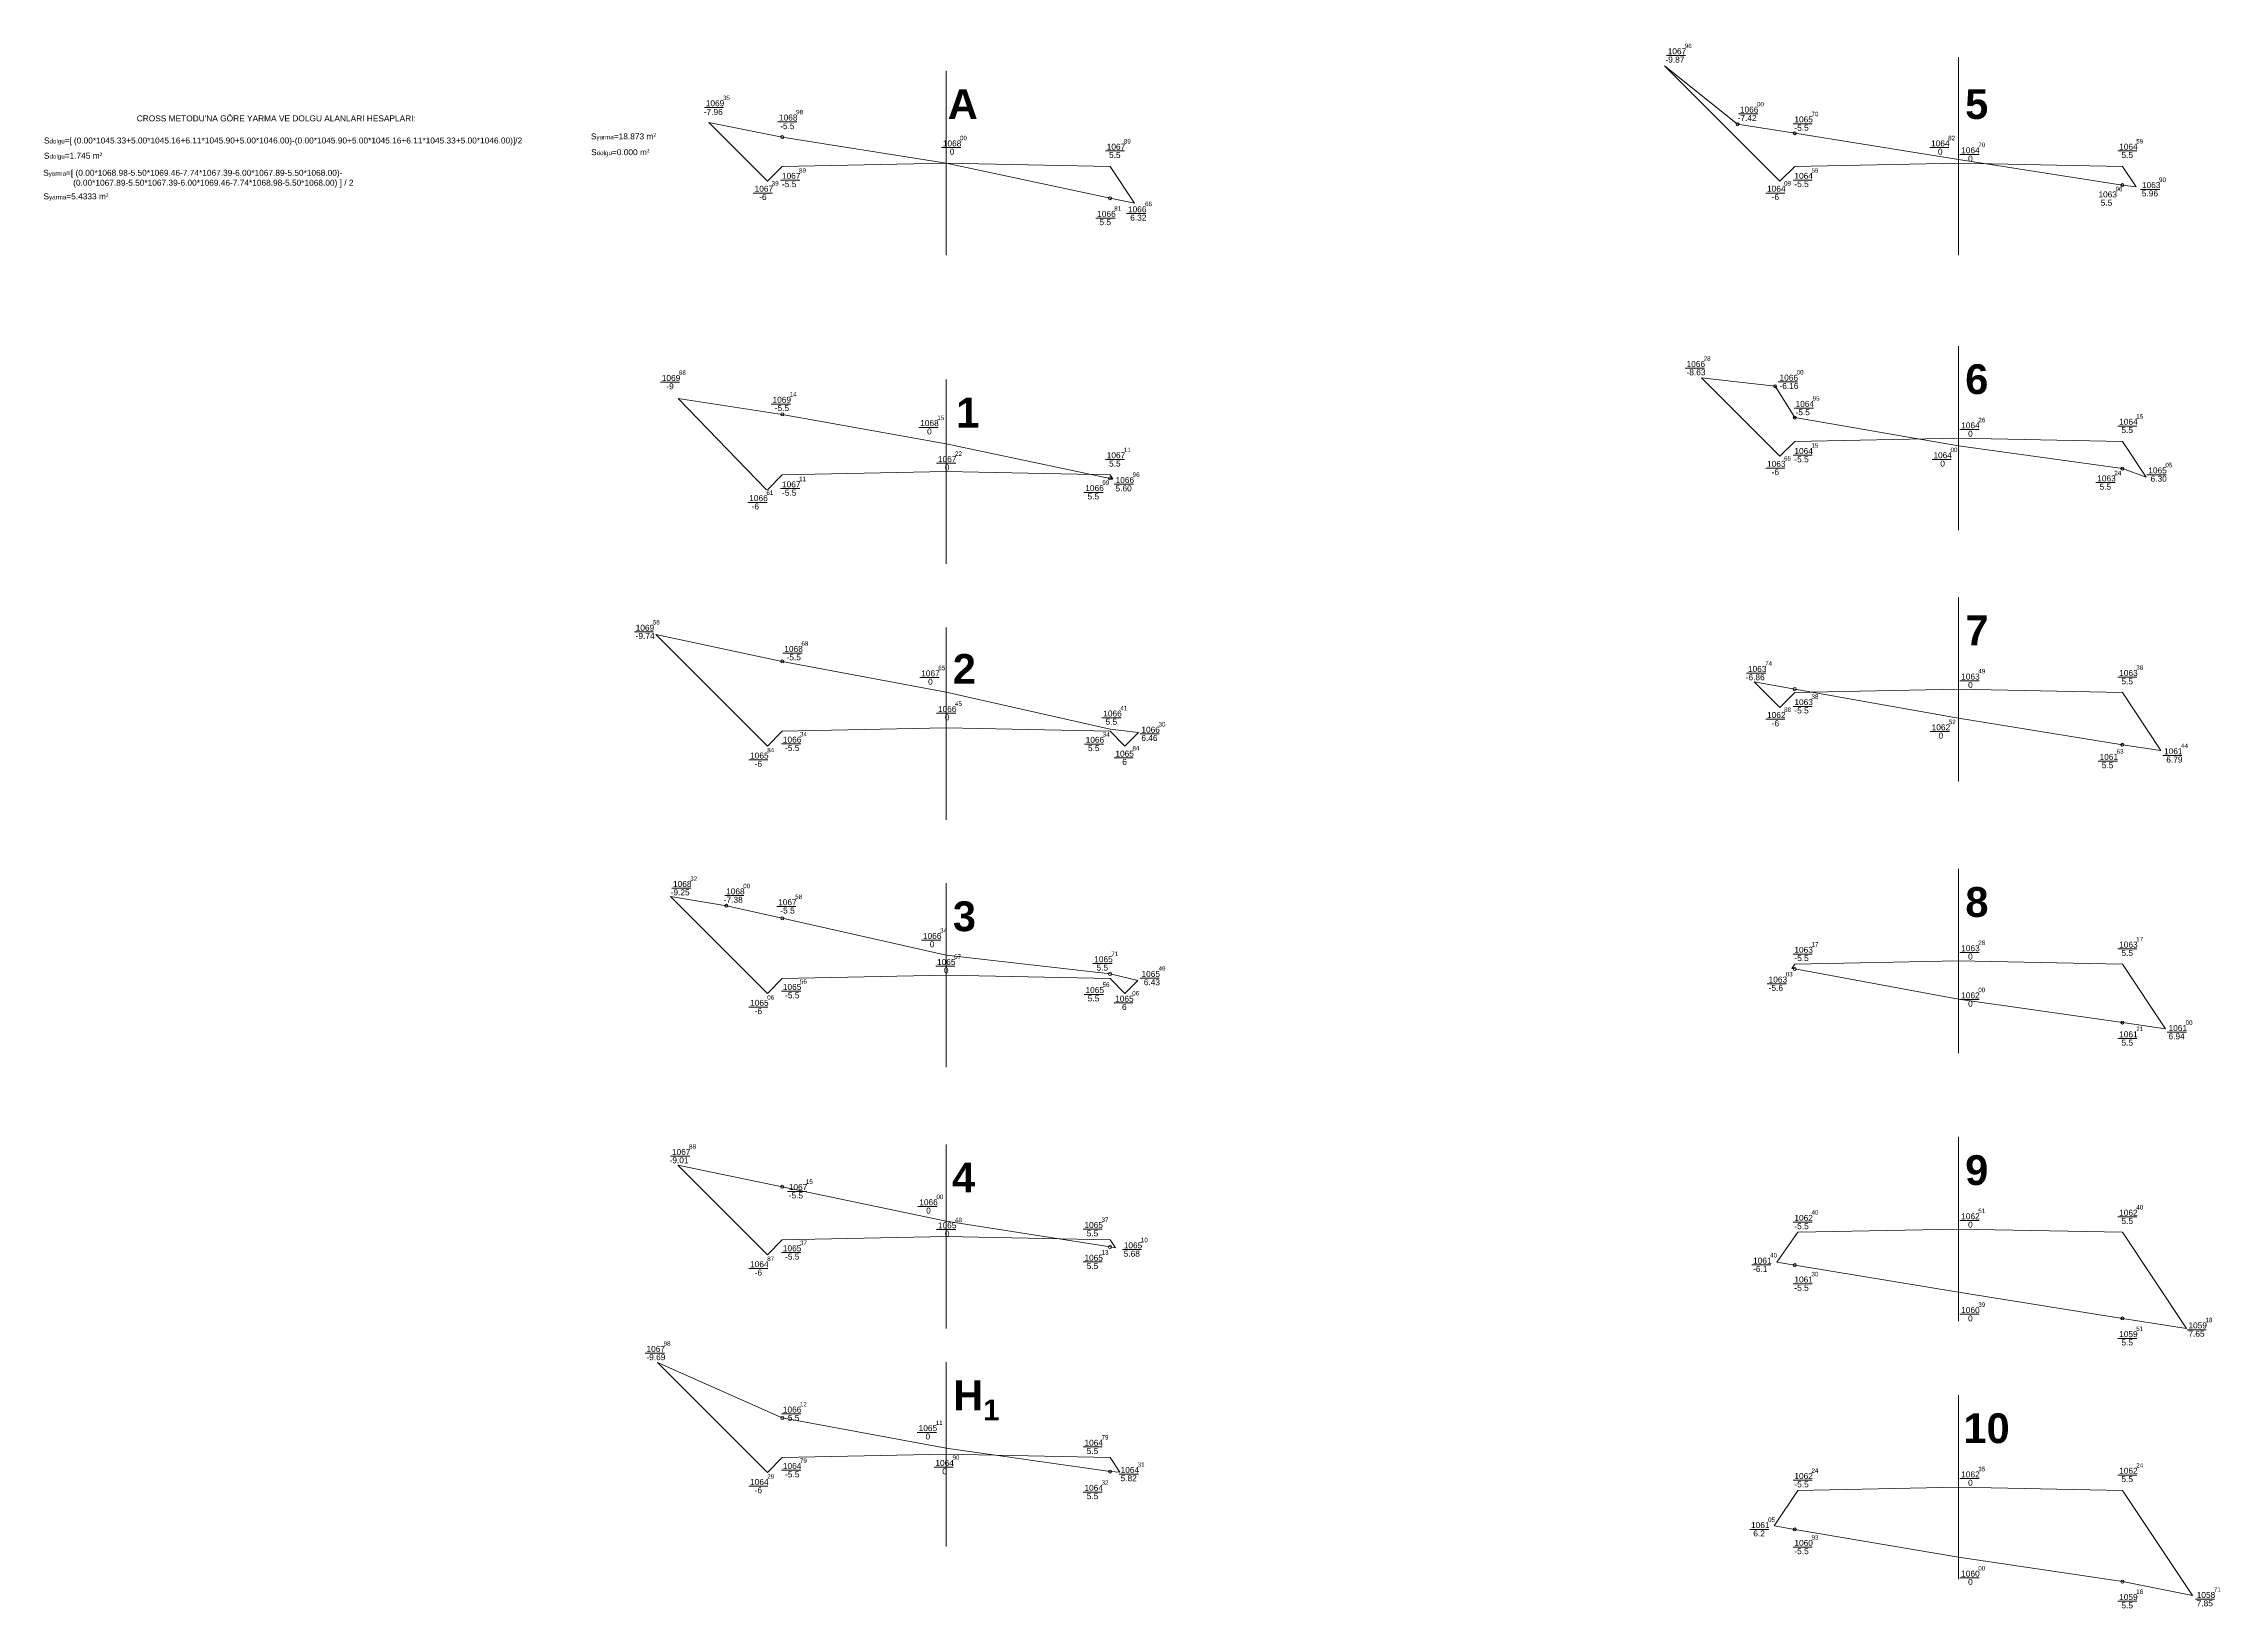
# Model space of a CAD drawing. Header units: millimetres. Extents: x 19067981 to 38137102, y 2652003 to 2652615.
# Drawn here: x 19068774.9 to 19068848, y 2652257.1 to 2652309.6 of the extents above; entities that cross this region are included whole.
import ezdxf

# ---------------------------------------------------------------- set-up
doc = ezdxf.new("R2010")
doc.units = ezdxf.units.MM
doc.layers.add('D.K Kesit No', color=93, linetype='Continuous', lineweight=9)
doc.layers.add('en kesitler', color=7, linetype='Continuous')
doc.styles.get("Standard").update_dxf_attribs({"font": 'arial.ttf'})

msp = doc.modelspace()

# ---------------------------------------------------------------- linework, layer by layer
at = {"lineweight": 0, "ltscale": 2}
for p, q in [((19068829.37, 2652309.237), (19068830.015, 2652309.237)), ((19068797.083, 2652307.491), (19068797.727, 2652307.491)), ((19068831.793, 2652307.28), (19068832.438, 2652307.28)), ((19068799.541, 2652307.013), (19068800.185, 2652307.013)), ((19068833.623, 2652306.948), (19068834.267, 2652306.948)), ((19068805.041, 2652306.143), (19068805.685, 2652306.143)), ((19068810.541, 2652306.033), (19068811.185, 2652306.033)), ((19068838.21, 2652306.143), (19068838.854, 2652306.143)), ((19068839.221, 2652305.912), (19068839.866, 2652305.912)), ((19068844.523, 2652306.033), (19068845.167, 2652306.033)), ((19068799.64, 2652305.054), (19068800.285, 2652305.054)), ((19068833.623, 2652305.054), (19068834.267, 2652305.054)), ((19068798.722, 2652304.621), (19068799.367, 2652304.621)), ((19068832.705, 2652304.621), (19068833.349, 2652304.621)), ((19068845.286, 2652304.744), (19068845.931, 2652304.744)), ((19068810.22, 2652303.778), (19068810.864, 2652303.778)), ((19068811.254, 2652303.93), (19068811.898, 2652303.93)), ((19068795.606, 2652298.269), (19068796.25, 2652298.269)), ((19068830.003, 2652298.74), (19068830.648, 2652298.74)), ((19068833.123, 2652298.28), (19068833.768, 2652298.28)), ((19068799.322, 2652297.538), (19068799.966, 2652297.538)), ((19068833.662, 2652297.4), (19068834.307, 2652297.4)), ((19068804.279, 2652296.754), (19068804.924, 2652296.754)), ((19068839.221, 2652296.679), (19068839.866, 2652296.679)), ((19068844.523, 2652296.8), (19068845.167, 2652296.8)), ((19068804.874, 2652295.547), (19068805.519, 2652295.547)), ((19068810.541, 2652295.677), (19068811.185, 2652295.677)), ((19068832.705, 2652295.388), (19068833.349, 2652295.388)), ((19068833.623, 2652295.821), (19068834.267, 2652295.821)), ((19068838.289, 2652295.677), (19068838.933, 2652295.677)), ((19068799.64, 2652294.698), (19068800.285, 2652294.698)), ((19068810.837, 2652294.843), (19068811.482, 2652294.843)), ((19068843.788, 2652294.898), (19068844.433, 2652294.898)), ((19068845.502, 2652295.166), (19068846.146, 2652295.166)), ((19068798.542, 2652294.237), (19068799.187, 2652294.237)), ((19068809.821, 2652294.573), (19068810.465, 2652294.573)), ((19068794.73, 2652289.888), (19068795.375, 2652289.888)), ((19068799.718, 2652289.175), (19068800.363, 2652289.175)), ((19068804.313, 2652288.355), (19068804.957, 2652288.355)), ((19068832.064, 2652288.502), (19068832.709, 2652288.502)), ((19068839.221, 2652288.247), (19068839.866, 2652288.247)), ((19068844.523, 2652288.368), (19068845.167, 2652288.368)), ((19068833.623, 2652287.389), (19068834.267, 2652287.389)), ((19068804.874, 2652287.156), (19068805.519, 2652287.156)), ((19068810.426, 2652287.007), (19068811.071, 2652287.007)), ((19068832.705, 2652286.956), (19068833.349, 2652286.956)), ((19068799.669, 2652286.131), (19068800.313, 2652286.131)), ((19068809.834, 2652286.124), (19068810.479, 2652286.124)), ((19068811.704, 2652286.464), (19068812.349, 2652286.464)), ((19068838.23, 2652286.544), (19068838.875, 2652286.544)), ((19068798.57, 2652285.597), (19068799.214, 2652285.597)), ((19068810.83, 2652285.661), (19068811.475, 2652285.661)), ((19068843.865, 2652285.552), (19068844.51, 2652285.552)), ((19068846.03, 2652285.742), (19068846.674, 2652285.742)), ((19068795.983, 2652281.285), (19068796.628, 2652281.285)), ((19068797.766, 2652281.036), (19068798.41, 2652281.036)), ((19068799.511, 2652280.673), (19068800.155, 2652280.673)), ((19068804.371, 2652279.54), (19068805.015, 2652279.54)), ((19068804.844, 2652278.664), (19068805.488, 2652278.664)), ((19068810.122, 2652278.758), (19068810.766, 2652278.758)), ((19068833.623, 2652279.076), (19068834.267, 2652279.076)), ((19068839.221, 2652279.13), (19068839.866, 2652279.13)), ((19068844.523, 2652279.251), (19068845.167, 2652279.251)), ((19068799.669, 2652277.83), (19068800.313, 2652277.83)), ((19068811.707, 2652278.266), (19068812.351, 2652278.266)), ((19068832.757, 2652278.077), (19068833.401, 2652278.077)), ((19068798.57, 2652277.296), (19068799.214, 2652277.296)), ((19068809.828, 2652277.723), (19068810.473, 2652277.723)), ((19068810.822, 2652277.435), (19068811.467, 2652277.435)), ((19068839.221, 2652277.546), (19068839.866, 2652277.546)), ((19068846.181, 2652276.45), (19068846.825, 2652276.45)), ((19068844.523, 2652276.239), (19068845.167, 2652276.239)), ((19068795.947, 2652272.292), (19068796.591, 2652272.292)), ((19068799.869, 2652271.11), (19068800.513, 2652271.11)), ((19068804.249, 2652270.601), (19068804.894, 2652270.601)), ((19068804.874, 2652269.826), (19068805.519, 2652269.826)), ((19068809.792, 2652269.837), (19068810.437, 2652269.837)), ((19068833.623, 2652270.077), (19068834.267, 2652270.077)), ((19068839.221, 2652270.131), (19068839.866, 2652270.131)), ((19068844.523, 2652270.252), (19068845.167, 2652270.252)), ((19068799.669, 2652269.056), (19068800.313, 2652269.056)), ((19068811.112, 2652269.154), (19068811.757, 2652269.154)), ((19068798.57, 2652268.523), (19068799.214, 2652268.523)), ((19068809.792, 2652268.739), (19068810.437, 2652268.739)), ((19068832.235, 2652268.641), (19068832.88, 2652268.641)), ((19068833.623, 2652268.009), (19068834.267, 2652268.009)), ((19068839.221, 2652266.982), (19068839.866, 2652266.982)), ((19068844.523, 2652266.175), (19068845.167, 2652266.175)), ((19068846.849, 2652266.467), (19068847.493, 2652266.467)), ((19068795.092, 2652265.679), (19068795.737, 2652265.679)), ((19068799.669, 2652263.643), (19068800.313, 2652263.643)), ((19068804.228, 2652263.019), (19068804.873, 2652263.019)), ((19068809.792, 2652262.529), (19068810.437, 2652262.529)), ((19068799.669, 2652261.748), (19068800.313, 2652261.748)), ((19068804.789, 2652261.851), (19068805.433, 2652261.851)), ((19068798.57, 2652261.214), (19068799.214, 2652261.214)), ((19068809.792, 2652261.015), (19068810.437, 2652261.015)), ((19068811.007, 2652261.618), (19068811.652, 2652261.618)), ((19068833.623, 2652261.413), (19068834.267, 2652261.413)), ((19068839.221, 2652261.466), (19068839.866, 2652261.466)), ((19068844.523, 2652261.587), (19068845.167, 2652261.587)), ((19068832.168, 2652259.765), (19068832.813, 2652259.765)), ((19068833.623, 2652259.168), (19068834.267, 2652259.168)), ((19068839.221, 2652258.136), (19068839.866, 2652258.136)), ((19068844.523, 2652257.349), (19068845.167, 2652257.349)), ((19068847.127, 2652257.421), (19068847.772, 2652257.421))]:
    msp.add_line(p, q, dxfattribs=at)
at = {"layer": 'D.K Kesit No', "lineweight": 0, "ltscale": 0.2}
for p, q in [((19068805.197, 2652308.717), (19068805.197, 2652302.535)), ((19068839.179, 2652309.183), (19068839.179, 2652302.535)), ((19068805.197, 2652305.626), (19068799.697, 2652305.516)), ((19068810.697, 2652305.516), (19068805.197, 2652305.626)), ((19068839.179, 2652305.626), (19068833.679, 2652305.516)), ((19068844.679, 2652305.516), (19068839.179, 2652305.626)), ((19068839.179, 2652299.484), (19068839.179, 2652293.302)), ((19068805.197, 2652298.361), (19068805.197, 2652292.179)), ((19068839.179, 2652296.393), (19068833.679, 2652296.283)), ((19068844.679, 2652296.283), (19068839.179, 2652296.393)), ((19068805.197, 2652295.27), (19068799.697, 2652295.16)), ((19068810.697, 2652295.16), (19068805.197, 2652295.27)), ((19068839.179, 2652291.052), (19068839.179, 2652284.87)), ((19068805.197, 2652290.037), (19068805.197, 2652283.576)), ((19068839.179, 2652287.961), (19068833.679, 2652287.851)), ((19068844.679, 2652287.851), (19068839.179, 2652287.961)), ((19068805.197, 2652286.667), (19068799.697, 2652286.557)), ((19068810.697, 2652286.557), (19068805.197, 2652286.667)), ((19068839.179, 2652281.935), (19068839.179, 2652275.752)), ((19068805.197, 2652281.458), (19068805.197, 2652275.275)), ((19068839.179, 2652278.844), (19068833.679, 2652278.734)), ((19068844.679, 2652278.734), (19068839.179, 2652278.844)), ((19068805.197, 2652278.366), (19068799.697, 2652278.256)), ((19068810.697, 2652278.256), (19068805.197, 2652278.366)), ((19068839.179, 2652272.936), (19068839.179, 2652266.753)), ((19068805.197, 2652272.684), (19068805.197, 2652266.502)), ((19068839.179, 2652269.845), (19068833.778, 2652269.737)), ((19068844.679, 2652269.735), (19068839.179, 2652269.845)), ((19068805.197, 2652269.593), (19068799.697, 2652269.483)), ((19068810.697, 2652269.483), (19068805.197, 2652269.593)), ((19068805.197, 2652265.376), (19068805.197, 2652259.193)), ((19068839.179, 2652264.271), (19068839.179, 2652258.089)), ((19068805.197, 2652262.284), (19068799.697, 2652262.174)), ((19068810.697, 2652262.174), (19068805.197, 2652262.284)), ((19068839.179, 2652261.18), (19068833.778, 2652261.072)), ((19068844.679, 2652261.07), (19068839.179, 2652261.18))]:
    msp.add_line(p, q, dxfattribs=at)
at = {"layer": 'D.K Kesit No', "color": 1, "lineweight": 0, "ltscale": 0.2}
for p, q in [((19068829.309, 2652308.886), (19068831.759, 2652306.926)), ((19068829.309, 2652308.886), (19068833.179, 2652305.016)), ((19068797.231, 2652306.982), (19068799.197, 2652305.016)), ((19068797.231, 2652306.982), (19068799.697, 2652306.496)), ((19068799.697, 2652306.496), (19068805.197, 2652305.626)), ((19068831.759, 2652306.926), (19068833.679, 2652306.626)), ((19068833.679, 2652306.626), (19068839.179, 2652305.746)), ((19068810.697, 2652304.444), (19068805.197, 2652305.626)), ((19068844.679, 2652304.886), (19068839.179, 2652305.746)), ((19068799.197, 2652305.016), (19068799.697, 2652305.516)), ((19068811.518, 2652304.284), (19068810.697, 2652305.516)), ((19068833.179, 2652305.016), (19068833.679, 2652305.516)), ((19068845.138, 2652304.828), (19068844.679, 2652305.516)), ((19068845.138, 2652304.828), (19068844.679, 2652304.886)), ((19068811.518, 2652304.284), (19068810.697, 2652304.444)), ((19068830.547, 2652298.415), (19068833.019, 2652298.133)), ((19068830.547, 2652298.415), (19068833.179, 2652295.783)), ((19068796.205, 2652297.725), (19068799.161, 2652294.66)), ((19068796.205, 2652297.725), (19068799.697, 2652297.19)), ((19068833.019, 2652298.133), (19068833.679, 2652297.083)), ((19068799.697, 2652297.19), (19068805.197, 2652296.2)), ((19068833.679, 2652297.083), (19068839.179, 2652296.133)), ((19068810.697, 2652295.04), (19068805.197, 2652296.2)), ((19068833.179, 2652295.783), (19068833.679, 2652296.283)), ((19068844.679, 2652295.373), (19068839.179, 2652296.133)), ((19068845.475, 2652295.088), (19068844.679, 2652296.283)), ((19068845.475, 2652295.088), (19068844.679, 2652295.373)), ((19068799.197, 2652294.66), (19068799.697, 2652295.16)), ((19068810.794, 2652295.013), (19068810.697, 2652295.16)), ((19068810.794, 2652295.013), (19068810.697, 2652295.04)), ((19068795.453, 2652289.801), (19068799.697, 2652288.897)), ((19068795.453, 2652289.801), (19068799.197, 2652286.057)), ((19068799.697, 2652288.897), (19068805.197, 2652287.867)), ((19068832.318, 2652288.212), (19068833.679, 2652287.971)), ((19068832.318, 2652288.212), (19068833.179, 2652287.351)), ((19068810.697, 2652286.627), (19068805.197, 2652287.867)), ((19068833.179, 2652287.351), (19068833.679, 2652287.851)), ((19068833.679, 2652287.971), (19068839.179, 2652286.991)), ((19068845.972, 2652285.911), (19068844.679, 2652287.851)), ((19068811.652, 2652286.512), (19068810.697, 2652286.627)), ((19068844.679, 2652286.101), (19068839.179, 2652286.991)), ((19068799.197, 2652286.057), (19068799.697, 2652286.557)), ((19068811.197, 2652286.057), (19068810.697, 2652286.557)), ((19068811.652, 2652286.512), (19068811.197, 2652286.057)), ((19068845.972, 2652285.911), (19068844.679, 2652286.101)), ((19068795.941, 2652281.012), (19068799.197, 2652277.756)), ((19068795.941, 2652281.012), (19068797.822, 2652280.696)), ((19068797.822, 2652280.696), (19068799.697, 2652280.276)), ((19068799.697, 2652280.276), (19068805.197, 2652279.036)), ((19068810.697, 2652278.406), (19068805.197, 2652279.036)), ((19068833.584, 2652278.591), (19068833.679, 2652278.734)), ((19068833.584, 2652278.591), (19068833.679, 2652278.574)), ((19068833.679, 2652278.574), (19068839.179, 2652277.564)), ((19068846.123, 2652276.567), (19068844.679, 2652278.734)), ((19068799.197, 2652277.756), (19068799.697, 2652278.256)), ((19068811.625, 2652278.184), (19068810.697, 2652278.406)), ((19068811.197, 2652277.756), (19068810.697, 2652278.256)), ((19068811.625, 2652278.184), (19068811.197, 2652277.756)), ((19068844.679, 2652276.774), (19068839.179, 2652277.564)), ((19068846.123, 2652276.567), (19068844.679, 2652276.774)), ((19068796.185, 2652271.994), (19068799.697, 2652271.263)), ((19068796.185, 2652271.994), (19068799.197, 2652268.983)), ((19068799.697, 2652271.263), (19068805.197, 2652270.113)), ((19068810.697, 2652269.243), (19068805.197, 2652270.113)), ((19068799.197, 2652268.983), (19068799.697, 2652269.483)), ((19068810.876, 2652269.214), (19068810.697, 2652269.483)), ((19068810.876, 2652269.214), (19068810.697, 2652269.243)), ((19068833.079, 2652268.738), (19068833.778, 2652269.737)), ((19068846.829, 2652266.509), (19068844.679, 2652269.735)), ((19068833.079, 2652268.738), (19068833.679, 2652268.635)), ((19068833.679, 2652268.635), (19068839.179, 2652267.725)), ((19068844.679, 2652266.845), (19068839.179, 2652267.725)), ((19068846.829, 2652266.509), (19068844.679, 2652266.845)), ((19068799.697, 2652263.504), (19068795.509, 2652265.362)), ((19068795.509, 2652265.362), (19068799.197, 2652261.674)), ((19068799.697, 2652263.504), (19068805.197, 2652262.494)), ((19068810.697, 2652261.704), (19068805.197, 2652262.494)), ((19068799.197, 2652261.674), (19068799.697, 2652262.174)), ((19068811.02, 2652261.689), (19068810.697, 2652262.174)), ((19068811.02, 2652261.689), (19068810.697, 2652261.704)), ((19068832.984, 2652259.881), (19068833.778, 2652261.072)), ((19068847.032, 2652257.541), (19068844.679, 2652261.07)), ((19068832.984, 2652259.881), (19068833.679, 2652259.76)), ((19068833.679, 2652259.76), (19068839.179, 2652258.83)), ((19068844.679, 2652258.01), (19068839.179, 2652258.83)), ((19068847.032, 2652257.541), (19068844.679, 2652258.01))]:
    msp.add_line(p, q, dxfattribs=at)
for centre in [(19068799.697, 2652306.496), (19068831.759, 2652306.926), (19068833.679, 2652306.626), (19068844.679, 2652304.886), (19068810.697, 2652304.444), (19068833.019, 2652298.133), (19068799.697, 2652297.19), (19068833.679, 2652297.083), (19068844.679, 2652295.373), (19068810.697, 2652295.04), (19068799.697, 2652288.897), (19068833.679, 2652287.971), (19068844.679, 2652286.101), (19068797.822, 2652280.696), (19068799.697, 2652280.276), (19068833.679, 2652278.574), (19068810.697, 2652278.406), (19068844.679, 2652276.774), (19068799.697, 2652271.263), (19068810.697, 2652269.243), (19068833.679, 2652268.635), (19068844.679, 2652266.845), (19068799.697, 2652263.504), (19068810.697, 2652261.704), (19068833.679, 2652259.76), (19068844.679, 2652258.01)]:
    msp.add_circle(centre, 0.05, dxfattribs=at)

# ---------------------------------------------------------------- texts
at = {"color": 1, "lineweight": 0}
for s, insert, char_height, width, attachment_point in [('{\\C5;1067}', (19068829.415, 2652309.479), 0.2, 0.87201, 1), ('{\\C5;96}', (19068829.989, 2652309.636), 0.15, 4.707345624410664e-14, 1), ('{\\C5;   -9.87}', (19068829.106, 2652308.997), 0.2, 0.96851, 7), ('{\\C5;35}', (19068797.701, 2652307.89), 0.15, 4.707345624410664e-14, 1), ('{\\C5;    -7.96}', (19068796.75, 2652307.24), 0.2, 0.96851, 7), ('{\\C5;1069}', (19068797.127, 2652307.733), 0.2, 0.87201, 1), ('{\\C5;1068}', (19068799.585, 2652307.255), 0.2, 0.87201, 1), ('{\\C5;98}', (19068800.159, 2652307.412), 0.15, 4.707345624410664e-14, 1), ('{\\C5;   -7.42}', (19068831.529, 2652307.04), 0.2, 0.96851, 7), ('{\\C5;1066}', (19068831.838, 2652307.522), 0.2, 0.87201, 1), ('{\\C5;00}', (19068832.412, 2652307.679), 0.15, 4.707345624410664e-14, 1), ('{\\C5;1065}', (19068833.667, 2652307.19), 0.2, 0.87201, 1), ('{\\C5;70}', (19068834.241, 2652307.347), 0.15, 4.707345624410664e-14, 1), ('{\\C5;    -5.5}', (19068799.314, 2652306.762), 0.2, 0.96851, 7), ('{\\C5;1068}', (19068805.085, 2652306.385), 0.2, 0.87201, 1), ('{\\C5;00}', (19068805.659, 2652306.542), 0.15, 4.707345624410664e-14, 1), ('{\\C5;89}', (19068811.159, 2652306.432), 0.15, 4.707345624410664e-14, 1), ('{\\C5;    -5.5}', (19068833.358, 2652306.709), 0.2, 0.96851, 7), ('{\\C5;1064}', (19068838.255, 2652306.385), 0.2, 0.87201, 1), ('{\\C5;82}', (19068838.829, 2652306.542), 0.15, 4.707345624410664e-14, 1), ('{\\C5;70}', (19068839.84, 2652306.311), 0.15, 4.707345624410664e-14, 1), ('{\\C5;59}', (19068845.142, 2652306.432), 0.15, 4.707345624410664e-14, 1), ('{\\C5;    0}', (19068805.007, 2652305.904), 0.2, 0.96851, 7), ('{\\C5;1067}', (19068810.585, 2652306.275), 0.2, 0.87201, 1), ('{\\C5;  5.5}', (19068810.507, 2652305.794), 0.2, 0.96851, 7), ('{\\C5;    0}', (19068838.176, 2652305.904), 0.2, 0.96851, 7), ('{\\C5;1064}', (19068839.266, 2652306.154), 0.2, 0.87201, 1), ('{\\C5;    0}', (19068839.187, 2652305.672), 0.2, 0.96851, 7), ('{\\C5;1064}', (19068844.568, 2652306.275), 0.2, 0.87201, 1), ('{\\C5;  5.5}', (19068844.489, 2652305.794), 0.2, 0.96851, 7), ('{\\C5;1067}', (19068798.767, 2652304.863), 0.2, 0.87201, 1), ('{\\C5;39}', (19068799.341, 2652305.02), 0.15, 4.707345624410664e-14, 1), ('{\\C5;    -5.5}', (19068799.376, 2652304.815), 0.2, 0.96851, 7), ('{\\C5;1067}', (19068799.685, 2652305.297), 0.2, 0.87201, 1), ('{\\C5;89}', (19068800.259, 2652305.453), 0.15, 4.707345624410664e-14, 1), ('{\\C5;1064}', (19068832.75, 2652304.863), 0.2, 0.87201, 1), ('{\\C5;09}', (19068833.323, 2652305.02), 0.15, 4.707345624410664e-14, 1), ('{\\C5;    -5.5}', (19068833.358, 2652304.815), 0.2, 0.96851, 7), ('{\\C5;1064}', (19068833.667, 2652305.297), 0.2, 0.87201, 1), ('{\\C5;59}', (19068834.241, 2652305.453), 0.15, 4.707345624410664e-14, 1), ('{\\C5;1063}', (19068845.331, 2652304.986), 0.2, 0.87201, 1), ('{\\C5;90}', (19068845.905, 2652305.142), 0.15, 4.707345624410664e-14, 1), ('{\\C5;   -6}', (19068798.688, 2652304.382), 0.2, 0.96851, 7), ('{\\C5;81}', (19068810.838, 2652304.177), 0.15, 4.707345624410664e-14, 1), ('{\\C5;1066}', (19068811.299, 2652304.172), 0.2, 0.87201, 1), ('{\\C5;66}', (19068811.872, 2652304.329), 0.15, 4.707345624410664e-14, 1), ('{\\C5;   -6}', (19068832.671, 2652304.382), 0.2, 0.96851, 7), ('{\\C5;1063}', (19068843.872, 2652304.673), 0.2, 0.87201, 1), ('{\\C5;  5.5}', (19068843.793, 2652304.192), 0.2, 0.96851, 7), ('{\\C5;96}', (19068844.446, 2652304.83), 0.15, 4.707345624410664e-14, 1), ('{\\C5; 5.96}', (19068845.252, 2652304.504), 0.2, 0.96851, 7), ('{\\C5;1066}', (19068810.265, 2652304.021), 0.2, 0.87201, 1), ('{\\C5;  5.5}', (19068810.186, 2652303.539), 0.2, 0.96851, 7), ('{\\C5;  6.32}', (19068811.22, 2652303.69), 0.2, 0.96851, 7), ('{\\C5;28}', (19068830.622, 2652299.139), 0.15, 4.707345624410664e-14, 1), ('{\\C5;1069}', (19068795.65, 2652298.511), 0.2, 0.87201, 1), ('{\\C5;68}', (19068796.224, 2652298.668), 0.15, 4.707345624410664e-14, 1), ('{\\C5; -8.63}', (19068829.969, 2652298.501), 0.2, 0.96851, 7), ('{\\C5;1066}', (19068830.048, 2652298.982), 0.2, 0.87453, 1), ('{\\C5;1066}', (19068833.168, 2652298.522), 0.2, 0.87201, 1), ('{\\C5;00}', (19068833.742, 2652298.678), 0.15, 4.707345624410664e-14, 1), ('{\\C5;   -9}', (19068795.571, 2652298.03), 0.2, 0.96851, 7), ('{\\C5;1069}', (19068799.367, 2652297.78), 0.2, 0.87201, 1), ('{\\C5;14}', (19068799.941, 2652297.937), 0.15, 4.707345624410664e-14, 1), ('{\\C5; -6.16}', (19068833.089, 2652298.04), 0.2, 0.96851, 7), ('{\\C5;1064}', (19068833.707, 2652297.643), 0.2, 0.87201, 1), ('{\\C5;95}', (19068834.281, 2652297.799), 0.15, 4.707345624410664e-14, 1), ('{\\C5;  -5.5}', (19068799.288, 2652297.298), 0.2, 0.96851, 7), ('{\\C5;1068}', (19068804.324, 2652296.996), 0.2, 0.87201, 1), ('{\\C5;15}', (19068804.898, 2652297.152), 0.15, 4.707345624410664e-14, 1), ('{\\C5; -5.5}', (19068833.628, 2652297.161), 0.2, 0.96851, 7), ('{\\C5;1064}', (19068839.266, 2652296.921), 0.2, 0.87201, 1), ('{\\C5;26}', (19068839.84, 2652297.077), 0.15, 4.707345624410664e-14, 1), ('{\\C5;1064}', (19068844.568, 2652297.042), 0.2, 0.87201, 1), ('{\\C5;15}', (19068845.142, 2652297.199), 0.15, 4.707345624410664e-14, 1), ('{\\C5;    0}', (19068804.245, 2652296.514), 0.2, 0.96851, 7), ('{\\C5;11}', (19068811.159, 2652296.076), 0.15, 4.707345624410664e-14, 1), ('{\\C5;15}', (19068834.241, 2652296.22), 0.15, 4.707345624410664e-14, 1), ('{\\C5;00}', (19068838.908, 2652296.075), 0.15, 4.707345624410664e-14, 1), ('{\\C5;    0}', (19068839.187, 2652296.439), 0.2, 0.96851, 7), ('{\\C5;  5.5}', (19068844.489, 2652296.56), 0.2, 0.96851, 7), ('{\\C5;1067}', (19068804.919, 2652295.789), 0.2, 0.87201, 1), ('{\\C5;    0}', (19068804.84, 2652295.307), 0.2, 0.96851, 7), ('{\\C5;22}', (19068805.493, 2652295.946), 0.15, 4.707345624410664e-14, 1), ('{\\C5;1067}', (19068810.585, 2652295.919), 0.2, 0.87201, 1), ('{\\C5;  5.5}', (19068810.507, 2652295.437), 0.2, 0.96851, 7), ('{\\C5;1063}', (19068832.75, 2652295.63), 0.2, 0.87201, 1), ('{\\C5;   -6}', (19068832.671, 2652295.148), 0.2, 0.96851, 7), ('{\\C5;65}', (19068833.323, 2652295.787), 0.15, 4.707345624410664e-14, 1), ('{\\C5;    -5.5}', (19068833.358, 2652295.581), 0.2, 0.96851, 7), ('{\\C5;1064}', (19068833.667, 2652296.063), 0.2, 0.87201, 1), ('{\\C5;1064}', (19068838.334, 2652295.919), 0.2, 0.87201, 1), ('{\\C5;    0}', (19068838.255, 2652295.437), 0.2, 0.96851, 7), ('{\\C5;1065}', (19068845.546, 2652295.408), 0.2, 0.87201, 1), ('{\\C5;05}', (19068846.12, 2652295.564), 0.15, 4.707345624410664e-14, 1), ('{\\C5;61}', (19068799.161, 2652294.636), 0.15, 4.707345624410664e-14, 1), ('{\\C5;    -5.5}', (19068799.376, 2652294.458), 0.2, 0.96851, 7), ('{\\C5;1067}', (19068799.685, 2652294.94), 0.2, 0.87201, 1), ('{\\C5;11}', (19068800.259, 2652295.097), 0.15, 4.707345624410664e-14, 1), ('{\\C5;1066}', (19068809.866, 2652294.816), 0.2, 0.87201, 1), ('{\\C5;99}', (19068810.439, 2652294.972), 0.15, 4.707345624410664e-14, 1), ('{\\C5; 5.60}', (19068810.803, 2652294.603), 0.2, 0.96851, 7), ('{\\C5;1066}', (19068810.882, 2652295.085), 0.2, 0.87201, 1), ('{\\C5;96}', (19068811.456, 2652295.242), 0.15, 4.707345624410664e-14, 1), ('{\\C5;1063}', (19068843.833, 2652295.14), 0.2, 0.87201, 1), ('{\\C5;  5.5}', (19068843.754, 2652294.658), 0.2, 0.96851, 7), ('{\\C5;24}', (19068844.407, 2652295.297), 0.15, 4.707345624410664e-14, 1), ('{\\C5;  6.30}', (19068845.468, 2652294.926), 0.2, 0.96851, 7), ('{\\C5;1066}', (19068798.587, 2652294.479), 0.2, 0.87201, 1), ('{\\C5;     -6}', (19068798.278, 2652293.997), 0.2, 0.96851, 7), ('{\\C5;  5.5}', (19068809.787, 2652294.334), 0.2, 0.96851, 7), ('{\\C5;58}', (19068795.349, 2652290.287), 0.15, 4.707345624410664e-14, 1), ('{\\C5; -9.74}', (19068794.696, 2652289.649), 0.2, 0.96851, 7), ('{\\C5;1069}', (19068794.775, 2652290.13), 0.2, 0.87201, 1), ('{\\C5;68}', (19068800.337, 2652289.574), 0.15, 4.707345624410664e-14, 1), ('{\\C5;1068}', (19068799.763, 2652289.417), 0.2, 0.87201, 1), ('{\\C5;  -5.5}', (19068799.684, 2652288.935), 0.2, 0.96851, 7), ('{\\C5;74}', (19068832.683, 2652288.901), 0.15, 4.707345624410664e-14, 1), ('{\\C5;38}', (19068845.142, 2652288.767), 0.15, 4.707345624410664e-14, 1), ('{\\C5;1067}', (19068804.358, 2652288.597), 0.2, 0.87201, 1), ('{\\C5;    0}', (19068804.279, 2652288.115), 0.2, 0.96851, 7), ('{\\C5;65}', (19068804.931, 2652288.753), 0.15, 4.707345624410664e-14, 1), ('{\\C5;   -6.86}', (19068831.8, 2652288.262), 0.2, 0.96851, 7), ('{\\C5;1063}', (19068832.109, 2652288.744), 0.2, 0.87201, 1), ('{\\C5;1063}', (19068839.266, 2652288.489), 0.2, 0.87201, 1), ('{\\C5;    0}', (19068839.187, 2652288.007), 0.2, 0.96851, 7), ('{\\C5;49}', (19068839.84, 2652288.645), 0.15, 4.707345624410664e-14, 1), ('{\\C5;1063}', (19068844.568, 2652288.61), 0.2, 0.87201, 1), ('{\\C5;  5.5}', (19068844.489, 2652288.128), 0.2, 0.96851, 7), ('{\\C5;1066}', (19068804.919, 2652287.398), 0.2, 0.87201, 1), ('{\\C5;45}', (19068805.493, 2652287.555), 0.15, 4.707345624410664e-14, 1), ('{\\C5;41}', (19068811.045, 2652287.406), 0.15, 4.707345624410664e-14, 1), ('{\\C5;88}', (19068833.323, 2652287.354), 0.15, 4.707345624410664e-14, 1), ('{\\C5;    -5.5}', (19068833.358, 2652287.149), 0.2, 0.96851, 7), ('{\\C5;1063}', (19068833.667, 2652287.631), 0.2, 0.87201, 1), ('{\\C5;38}', (19068834.241, 2652287.788), 0.15, 4.707345624410664e-14, 1), ('{\\C5;    0}', (19068804.84, 2652286.917), 0.2, 0.96851, 7), ('{\\C5;1066}', (19068810.471, 2652287.25), 0.2, 0.87201, 1), ('{\\C5;  5.5}', (19068810.392, 2652286.768), 0.2, 0.96851, 7), ('{\\C5;1066}', (19068811.749, 2652286.706), 0.2, 0.87201, 1), ('{\\C5;30}', (19068812.323, 2652286.863), 0.15, 4.707345624410664e-14, 1), ('{\\C5;1062}', (19068832.75, 2652287.198), 0.2, 0.87201, 1), ('{\\C5;   -6}', (19068832.671, 2652286.716), 0.2, 0.96851, 7), ('{\\C5;1062}', (19068838.275, 2652286.786), 0.2, 0.87201, 1), ('{\\C5;52}', (19068838.849, 2652286.942), 0.15, 4.707345624410664e-14, 1), ('{\\C5;84}', (19068799.189, 2652285.996), 0.15, 4.707345624410664e-14, 1), ('{\\C5;1066}', (19068799.714, 2652286.373), 0.2, 0.87201, 1), ('{\\C5;  -5.5}', (19068799.635, 2652285.891), 0.2, 0.96851, 7), ('{\\C5;34}', (19068800.288, 2652286.529), 0.15, 4.707345624410664e-14, 1), ('{\\C5;1066}', (19068809.879, 2652286.366), 0.2, 0.87201, 1), ('{\\C5;  5.5}', (19068809.8, 2652285.884), 0.2, 0.96851, 7), ('{\\C5;34}', (19068810.453, 2652286.522), 0.15, 4.707345624410664e-14, 1), ('{\\C5;1065}', (19068810.875, 2652285.903), 0.2, 0.87201, 1), ('{\\C5;84}', (19068811.449, 2652286.06), 0.15, 4.707345624410664e-14, 1), ('{\\C5; 6.46}', (19068811.67, 2652286.224), 0.2, 0.96851, 7), ('{\\C5;    0}', (19068838.196, 2652286.304), 0.2, 0.96851, 7), ('{\\C5;63}', (19068844.484, 2652285.951), 0.15, 4.707345624410664e-14, 1), ('{\\C5;1061}', (19068846.075, 2652285.984), 0.2, 0.87201, 1), ('{\\C5;44}', (19068846.649, 2652286.141), 0.15, 4.707345624410664e-14, 1), ('{\\C5;1065}', (19068798.615, 2652285.839), 0.2, 0.87201, 1), ('{\\C5;   -6}', (19068798.536, 2652285.357), 0.2, 0.96851, 7), ('{\\C5;    6}', (19068810.796, 2652285.422), 0.2, 0.96851, 7), ('{\\C5;1061}', (19068843.91, 2652285.794), 0.2, 0.87201, 1), ('{\\C5;  5.5}', (19068843.831, 2652285.312), 0.2, 0.96851, 7), ('{\\C5;  6.79}', (19068845.996, 2652285.502), 0.2, 0.96851, 7), ('{\\C5;1068}', (19068796.028, 2652281.527), 0.2, 0.87201, 1), ('{\\C5;32}', (19068796.602, 2652281.683), 0.15, 4.707345624410664e-14, 1), ('{\\C5;-9.25}', (19068795.949, 2652281.045), 0.2, 0.96851, 7), ('{\\C5;-7.38}', (19068797.731, 2652280.797), 0.2, 0.96851, 7), ('{\\C5;1068}', (19068797.81, 2652281.279), 0.2, 0.87201, 1), ('{\\C5;00}', (19068798.384, 2652281.435), 0.15, 4.707345624410664e-14, 1), ('{\\C5;1067}', (19068799.556, 2652280.915), 0.2, 0.87201, 1), ('{\\C5;58}', (19068800.129, 2652281.072), 0.15, 4.707345624410664e-14, 1), ('{\\C5;  -5.5}', (19068799.477, 2652280.434), 0.2, 0.96851, 7), ('{\\C5;1066}', (19068804.416, 2652279.782), 0.2, 0.87201, 1), ('{\\C5;    0}', (19068804.337, 2652279.301), 0.2, 0.96851, 7), ('{\\C5;34}', (19068804.989, 2652279.939), 0.15, 4.707345624410664e-14, 1), ('{\\C5;1063}', (19068833.667, 2652279.318), 0.2, 0.87201, 1), ('{\\C5;17}', (19068834.241, 2652279.475), 0.15, 4.707345624410664e-14, 1), ('{\\C5;1063}', (19068839.266, 2652279.372), 0.2, 0.87201, 1), ('{\\C5;28}', (19068839.84, 2652279.528), 0.15, 4.707345624410664e-14, 1), ('{\\C5;1063}', (19068844.568, 2652279.493), 0.2, 0.87201, 1), ('{\\C5;17}', (19068845.142, 2652279.649), 0.15, 4.707345624410664e-14, 1), ('{\\C5;1065}', (19068804.889, 2652278.906), 0.2, 0.87201, 1), ('{\\C5;    0}', (19068804.81, 2652278.425), 0.2, 0.96851, 7), ('{\\C5;67}', (19068805.462, 2652279.063), 0.15, 4.707345624410664e-14, 1), ('{\\C5;1065}', (19068810.166, 2652279), 0.2, 0.87201, 1), ('{\\C5;  5.5}', (19068810.087, 2652278.518), 0.2, 0.96851, 7), ('{\\C5;71}', (19068810.74, 2652279.157), 0.15, 4.707345624410664e-14, 1), ('{\\C5;49}', (19068812.325, 2652278.665), 0.15, 4.707345624410664e-14, 1), ('{\\C5;    -5.5}', (19068833.358, 2652278.836), 0.2, 0.96851, 7), ('{\\C5;    0}', (19068839.187, 2652278.89), 0.2, 0.96851, 7), ('{\\C5;  5.5}', (19068844.489, 2652279.011), 0.2, 0.96851, 7), ('{\\C5;1065}', (19068799.714, 2652278.072), 0.2, 0.87201, 1), ('{\\C5;56}', (19068800.288, 2652278.229), 0.15, 4.707345624410664e-14, 1), ('{\\C5;1065}', (19068809.873, 2652277.965), 0.2, 0.87201, 1), ('{\\C5;56}', (19068810.447, 2652278.122), 0.15, 4.707345624410664e-14, 1), ('{\\C5;06}', (19068811.441, 2652277.834), 0.15, 4.707345624410664e-14, 1), ('{\\C5;1065}', (19068811.752, 2652278.508), 0.2, 0.87201, 1), ('{\\C5;  6.43}', (19068811.673, 2652278.026), 0.2, 0.96851, 7), ('{\\C5;    -5.6}', (19068832.493, 2652277.837), 0.2, 0.96851, 7), ('{\\C5;1063}', (19068832.802, 2652278.319), 0.2, 0.87201, 1), ('{\\C5;03}', (19068833.376, 2652278.476), 0.15, 4.707345624410664e-14, 1), ('{\\C5;00}', (19068839.84, 2652277.945), 0.15, 4.707345624410664e-14, 1), ('{\\C5;1065}', (19068798.615, 2652277.538), 0.2, 0.87201, 1), ('{\\C5;   -6}', (19068798.536, 2652277.056), 0.2, 0.96851, 7), ('{\\C5;06}', (19068799.189, 2652277.695), 0.15, 4.707345624410664e-14, 1), ('{\\C5;  -5.5}', (19068799.635, 2652277.59), 0.2, 0.96851, 7), ('{\\C5;  5.5}', (19068809.794, 2652277.483), 0.2, 0.96851, 7), ('{\\C5;1065}', (19068810.867, 2652277.677), 0.2, 0.87201, 1), ('{\\C5;    6}', (19068810.788, 2652277.195), 0.2, 0.96851, 7), ('{\\C5;1062}', (19068839.266, 2652277.788), 0.2, 0.87201, 1), ('{\\C5;    0}', (19068839.187, 2652277.307), 0.2, 0.96851, 7), ('{\\C5;1061}', (19068844.568, 2652276.481), 0.2, 0.87201, 1), ('{\\C5;21}', (19068845.142, 2652276.638), 0.15, 4.707345624410664e-14, 1), ('{\\C5; 6.94}', (19068846.147, 2652276.21), 0.2, 0.96851, 7), ('{\\C5;1061}', (19068846.226, 2652276.692), 0.2, 0.87201, 1), ('{\\C5;00}', (19068846.799, 2652276.848), 0.15, 4.707345624410664e-14, 1), ('{\\C5;  5.5}', (19068844.489, 2652276), 0.2, 0.96851, 7), ('{\\C5;88}', (19068796.566, 2652272.691), 0.15, 4.707345624410664e-14, 1), ('{\\C5;-9.01}', (19068795.913, 2652272.053), 0.2, 0.96851, 7), ('{\\C5;1067}', (19068795.992, 2652272.534), 0.2, 0.87201, 1), ('{\\C5;1067}', (19068799.913, 2652271.352), 0.2, 0.87201, 1), ('{\\C5;15}', (19068800.487, 2652271.509), 0.15, 4.707345624410664e-14, 1), ('{\\C5; -5.5}', (19068799.835, 2652270.87), 0.2, 0.96851, 7), ('{\\C5;1066}', (19068804.294, 2652270.843), 0.2, 0.87201, 1), ('{\\C5;    0}', (19068804.215, 2652270.361), 0.2, 0.96851, 7), ('{\\C5;00}', (19068804.868, 2652270.999), 0.15, 4.707345624410664e-14, 1), ('{\\C5;51}', (19068839.84, 2652270.529), 0.15, 4.707345624410664e-14, 1), ('{\\C5;40}', (19068845.142, 2652270.65), 0.15, 4.707345624410664e-14, 1), ('{\\C5;1065}', (19068804.919, 2652270.068), 0.2, 0.87201, 1), ('{\\C5;    0}', (19068804.84, 2652269.586), 0.2, 0.96851, 7), ('{\\C5;48}', (19068805.493, 2652270.225), 0.15, 4.707345624410664e-14, 1), ('{\\C5;1065}', (19068809.837, 2652270.08), 0.2, 0.87201, 1), ('{\\C5;  5.5}', (19068809.758, 2652269.598), 0.2, 0.96851, 7), ('{\\C5;37}', (19068810.411, 2652270.236), 0.15, 4.707345624410664e-14, 1), ('{\\C5;    -5.5}', (19068833.358, 2652269.837), 0.2, 0.96851, 7), ('{\\C5;1062}', (19068833.667, 2652270.319), 0.2, 0.87201, 1), ('{\\C5;40}', (19068834.241, 2652270.476), 0.15, 4.707345624410664e-14, 1), ('{\\C5;1062}', (19068839.266, 2652270.373), 0.2, 0.87201, 1), ('{\\C5;    0}', (19068839.187, 2652269.891), 0.2, 0.96851, 7), ('{\\C5;1062}', (19068844.568, 2652270.494), 0.2, 0.87201, 1), ('{\\C5;  5.5}', (19068844.489, 2652270.012), 0.2, 0.96851, 7), ('{\\C5;1065}', (19068799.714, 2652269.298), 0.2, 0.87201, 1), ('{\\C5;37}', (19068800.288, 2652269.455), 0.15, 4.707345624410664e-14, 1), ('{\\C5;13}', (19068810.411, 2652269.138), 0.15, 4.707345624410664e-14, 1), ('{\\C5; 5.68}', (19068811.078, 2652268.914), 0.2, 0.96851, 7), ('{\\C5;1065}', (19068811.157, 2652269.396), 0.2, 0.87201, 1), ('{\\C5;10}', (19068811.731, 2652269.552), 0.15, 4.707345624410664e-14, 1), ('{\\C5;40}', (19068832.854, 2652269.04), 0.15, 4.707345624410664e-14, 1), ('{\\C5;1064}', (19068798.615, 2652268.765), 0.2, 0.87201, 1), ('{\\C5;   -6}', (19068798.536, 2652268.283), 0.2, 0.96851, 7), ('{\\C5;87}', (19068799.189, 2652268.921), 0.15, 4.707345624410664e-14, 1), ('{\\C5;  -5.5}', (19068799.635, 2652268.817), 0.2, 0.96851, 7), ('{\\C5;1065}', (19068809.837, 2652268.981), 0.2, 0.87201, 1), ('{\\C5;  5.5}', (19068809.758, 2652268.5), 0.2, 0.96851, 7), ('{\\C5;    -6.1}', (19068831.971, 2652268.402), 0.2, 0.96851, 7), ('{\\C5;1061}', (19068832.28, 2652268.884), 0.2, 0.87201, 1), ('{\\C5;30}', (19068834.241, 2652268.408), 0.15, 4.707345624410664e-14, 1), ('{\\C5;    -5.5}', (19068833.358, 2652267.769), 0.2, 0.96851, 7), ('{\\C5;1061}', (19068833.667, 2652268.251), 0.2, 0.87201, 1), ('{\\C5;1060}', (19068839.266, 2652267.224), 0.2, 0.87201, 1), ('{\\C5;    0}', (19068839.187, 2652266.742), 0.2, 0.96851, 7), ('{\\C5;39}', (19068839.84, 2652267.381), 0.15, 4.707345624410664e-14, 1), ('{\\C5;18}', (19068847.467, 2652266.866), 0.15, 4.707345624410664e-14, 1), ('{\\C5;1059}', (19068844.568, 2652266.417), 0.2, 0.87201, 1), ('{\\C5;  5.5}', (19068844.489, 2652265.935), 0.2, 0.96851, 7), ('{\\C5;51}', (19068845.142, 2652266.573), 0.15, 4.707345624410664e-14, 1), ('{\\C5; 7.65}', (19068846.815, 2652266.227), 0.2, 0.96851, 7), ('{\\C5;1059}', (19068846.894, 2652266.709), 0.2, 0.87201, 1), ('{\\C5; -9.69}', (19068795.058, 2652265.44), 0.2, 0.96851, 7), ('{\\C5;1067}', (19068795.137, 2652265.922), 0.2, 0.87201, 1), ('{\\C5;98}', (19068795.711, 2652266.078), 0.15, 4.707345624410664e-14, 1), ('{\\C5;12}', (19068800.288, 2652264.042), 0.15, 4.707345624410664e-14, 1), ('{\\C5;1066}', (19068799.714, 2652263.886), 0.2, 0.87201, 1), ('{\\C5;  -5.5}', (19068799.635, 2652263.404), 0.2, 0.96851, 7), ('{\\C5;1065}', (19068804.273, 2652263.262), 0.2, 0.87201, 1), ('{\\C5;11}', (19068804.847, 2652263.418), 0.15, 4.707345624410664e-14, 1), ('{\\C5;    0}', (19068804.194, 2652262.78), 0.2, 0.96851, 7), ('{\\C5;1064}', (19068809.837, 2652262.771), 0.2, 0.87201, 1), ('{\\C5;  5.5}', (19068809.758, 2652262.289), 0.2, 0.96851, 7), ('{\\C5;79}', (19068810.411, 2652262.928), 0.15, 4.707345624410664e-14, 1), ('{\\C5;1064}', (19068799.714, 2652261.99), 0.2, 0.87201, 1), ('{\\C5;79}', (19068800.288, 2652262.147), 0.15, 4.707345624410664e-14, 1), ('{\\C5;1064}', (19068804.834, 2652262.093), 0.2, 0.87201, 1), ('{\\C5;    0}', (19068804.755, 2652261.611), 0.2, 0.96851, 7), ('{\\C5;90}', (19068805.408, 2652262.25), 0.15, 4.707345624410664e-14, 1), ('{\\C5;1064}', (19068811.052, 2652261.86), 0.2, 0.87201, 1), ('{\\C5;31}', (19068811.626, 2652262.016), 0.15, 4.707345624410664e-14, 1), ('{\\C5;24}', (19068834.241, 2652261.811), 0.15, 4.707345624410664e-14, 1), ('{\\C5;35}', (19068839.84, 2652261.865), 0.15, 4.707345624410664e-14, 1), ('{\\C5;1062}', (19068844.568, 2652261.83), 0.2, 0.87201, 1), ('{\\C5;24}', (19068845.142, 2652261.986), 0.15, 4.707345624410664e-14, 1), ('{\\C5;1064}', (19068798.615, 2652261.456), 0.2, 0.87201, 1), ('{\\C5;   -6}', (19068798.536, 2652260.975), 0.2, 0.96851, 7), ('{\\C5;29}', (19068799.189, 2652261.613), 0.15, 4.707345624410664e-14, 1), ('{\\C5;  -5.5}', (19068799.635, 2652261.508), 0.2, 0.96851, 7), ('{\\C5;1064}', (19068809.837, 2652261.257), 0.2, 0.87201, 1), ('{\\C5;32}', (19068810.411, 2652261.413), 0.15, 4.707345624410664e-14, 1), ('{\\C5; 5.82}', (19068810.973, 2652261.378), 0.2, 0.96851, 7), ('{\\C5;    -5.5}', (19068833.358, 2652261.173), 0.2, 0.96851, 7), ('{\\C5;1062}', (19068833.667, 2652261.655), 0.2, 0.87201, 1), ('{\\C5;1062}', (19068839.266, 2652261.708), 0.2, 0.87201, 1), ('{\\C5;    0}', (19068839.187, 2652261.226), 0.2, 0.96851, 7), ('{\\C5;  5.5}', (19068844.489, 2652261.348), 0.2, 0.96851, 7), ('{\\C5;  5.5}', (19068809.758, 2652260.775), 0.2, 0.96851, 7), ('{\\C5;1061}', (19068832.212, 2652260.007), 0.2, 0.87201, 1), ('{\\C5;  6.2}', (19068832.133, 2652259.525), 0.2, 0.96851, 7), ('{\\C5;05}', (19068832.786, 2652260.163), 0.15, 4.707345624410664e-14, 1), ('{\\C5;93}', (19068834.241, 2652259.567), 0.15, 4.707345624410664e-14, 1), ('{\\C5;    -5.5}', (19068833.358, 2652258.928), 0.2, 0.96851, 7), ('{\\C5;1060}', (19068833.667, 2652259.41), 0.2, 0.87201, 1), ('{\\C5;1060}', (19068839.266, 2652258.379), 0.2, 0.87201, 1), ('{\\C5;    0}', (19068839.187, 2652257.897), 0.2, 0.96851, 7), ('{\\C5;00}', (19068839.84, 2652258.535), 0.15, 4.707345624410664e-14, 1), ('{\\C5;1059}', (19068844.568, 2652257.591), 0.2, 0.87201, 1), ('{\\C5;18}', (19068845.142, 2652257.747), 0.15, 4.707345624410664e-14, 1), ('{\\C5; 7.85}', (19068847.093, 2652257.181), 0.2, 0.96851, 7), ('{\\C5;1058}', (19068847.172, 2652257.663), 0.2, 0.87201, 1), ('{\\C5;71}', (19068847.746, 2652257.819), 0.15, 4.707345624410664e-14, 1), ('{\\C5;  5.5}', (19068844.489, 2652257.109), 0.2, 0.96851, 7)]:
    msp.add_mtext(s, dxfattribs=dict(at, insert=insert, char_height=char_height, width=width, attachment_point=attachment_point))
at = {"color": 3, "lineweight": 5, "char_height": 0.2, "attachment_point": 7}
for s, insert, width in [("{\\C162;\\c10631697;CROSS METODU'NA GÖRE YARMA VE DOLGU ALANLARI HESAPLARI:}", (19068778.028, 2652307.022), 10.87687), ('{\\C162;\\c10631697;S\\H0.75x;dolgu\\H1.333x;\\C256;=[\\H0.8502x; \\H1.176x;(0.00*1045.33+5.00*1045.16+6.11*1045.90+5.00*1046.00)-(0.00*1045.90+5.00*1045.16+6.11*1045.33+5.00*1046.00)]/2}', (19068774.912, 2652306.223), 22.62435), ('{\\C162;\\c10631697;S\\H0.75x;yarma\\H1.333x;\\C256;=18.873 m\\fTahoma|b0|i0|c162|p34;²}', (19068793.272, 2652306.377), 22.62435), ('{\\C162;\\c10631697;S\\H0.75x;dolgu\\H1.333x;\\C256;=1.745 m\\fTahoma|b0|i0|c162|p34;²}', (19068774.912, 2652305.729), 22.62435), ('{\\C162;\\c10631697;S\\H0.75x;dolgu\\H1.333x;\\C256;=0.000 m\\fTahoma|b0|i0|c162|p34;²}', (19068793.279, 2652305.846), 22.62435), ('{\\C154;\\c10631697;S\\H0.75x;yarma\\H1.333x;\\C256;=[ \\H0.9998x;(0.00*1068.98-5.50*1069.46-7.74*1067.39-6.00*1067.89-5.50*1068.00)- \\P             (0.00*1067.89-5.50*1067.39-6.00*1069.46-7.74*1068.98-5.50*1068.00) ] / 2}', (19068774.886, 2652304.805), 29.24512), ('{\\C154;\\c10631697;S\\H0.75x;yarma\\H1.333x;\\C256;=5.4333 m\\fTahoma|b0|i0|c162|p34;²}', (19068774.896, 2652304.362), 22.62435)]:
    msp.add_mtext(s, dxfattribs=dict(at, insert=insert, width=width))
at = {"layer": 'en kesitler', "color": 1, "lineweight": 0, "char_height": 1, "attachment_point": 1}
for s, insert in [('\\pi0.51018;{\\fArial|b1|i0|c162|p34;A}', (19068804.741, 2652308.105)), ('\\pi0.6756;{\\fArial|b1|i0|c162|p34;5}', (19068838.723, 2652308.105)), ('\\pi0.67799;{\\fArial|b1|i0|c162|p34;6}', (19068838.723, 2652298.872)), ('\\pi0.79224;{\\fArial|b1|i0|c162|p34;1}', (19068804.741, 2652297.748)), ('\\pi0.68413;{\\fArial|b1|i0|c162|p34;7}', (19068838.723, 2652290.44)), ('\\pi0.67594;{\\fArial|b1|i0|c162|p34;2}', (19068804.741, 2652289.146)), ('\\pi0.67969;{\\fArial|b1|i0|c162|p34;3}', (19068804.741, 2652280.845)), ('\\pi0.6831;{\\fArial|b1|i0|c162|p34;8}', (19068838.723, 2652281.322)), ('\\pi0.65241;{\\fArial|b1|i0|c162|p34;4}', (19068804.741, 2652272.072)), ('\\pi0.67799;{\\fArial|b1|i0|c162|p34;9}', (19068838.723, 2652272.323)), ('\\A1;\\pi0.42969;{\\fArial|b1|i0|c162|p34;H\\H0.7x;\\S^ 1;}', (19068805.001, 2652264.763)), ('\\pi0.32464;{\\fArial|b1|i0|c162|p34;10}', (19068839.016, 2652263.659))]:
    msp.add_mtext_dynamic_manual_height_columns(s, width=2.02378, gutter_width=0.91, heights=[0], dxfattribs=dict(at, insert=insert))

doc.saveas('drawing.dxf')
